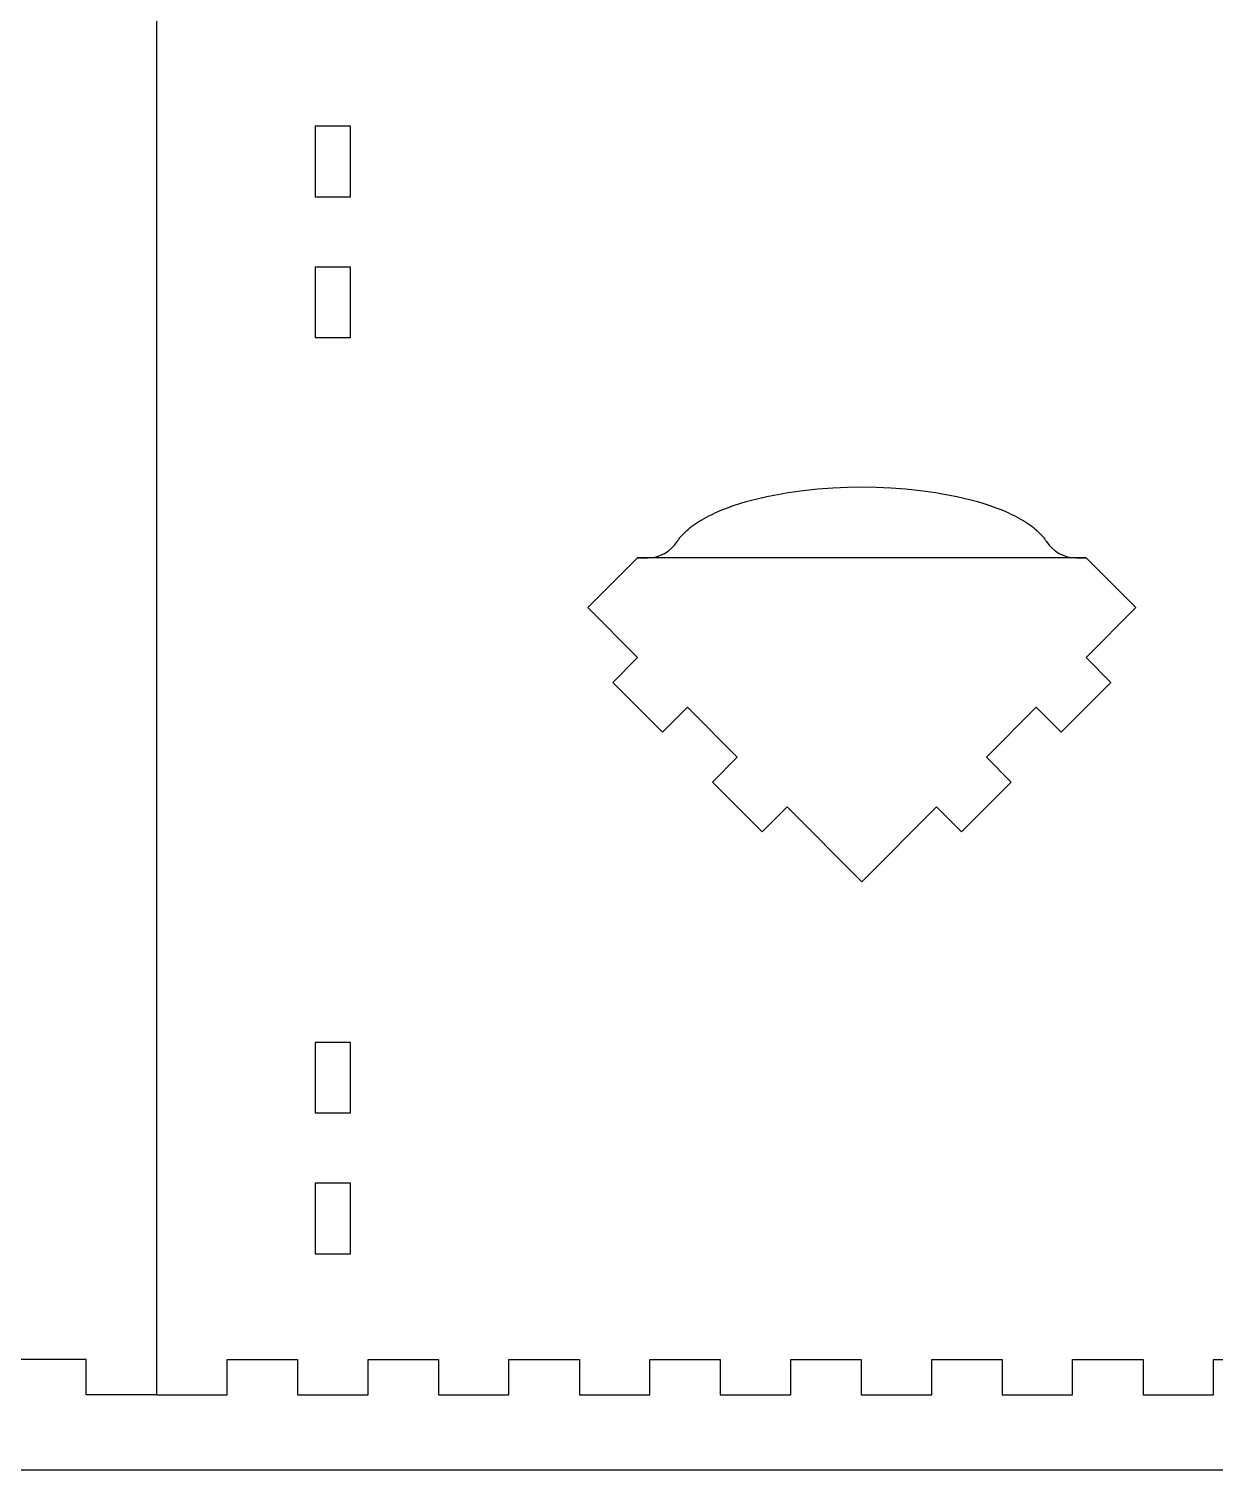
# Model space of a CAD drawing. Header units: millimetres. Extents: x 60913 to 63353, y 9976 to 12528.
# Drawn here: x 62459.3 to 62796.1, y 9976.5 to 10385.5 of the extents above; entities that cross this region are included whole.
import ezdxf

# ---------------------------------------------------------------- set-up
doc = ezdxf.new("R2010")
doc.units = ezdxf.units.MM
doc.header["$MEASUREMENT"] = 0
doc.layers.add('CUT', color=5, linetype='Continuous', true_color=0x0000ff)
doc.layers.add('Default', color=178, linetype='Continuous', true_color=0x000000)

msp = doc.modelspace()

# ---------------------------------------------------------------- linework, layer by layer
at = {"layer": 'CUT'}
for points in [[(62495.58, 10397.88), (62495.58, 9997.88), (62475.58, 9997.88), (62475.58, 10007.88), (62455.58, 10007.88)], [(62495.58, 9997.88), (62515.58, 9997.88), (62515.58, 10007.88), (62535.58, 10007.88), (62535.58, 9997.88), (62555.58, 9997.88), (62555.58, 10007.88), (62575.58, 10007.88), (62575.58, 9997.88), (62595.58, 9997.88), (62595.58, 10007.88), (62615.58, 10007.88), (62615.58, 9997.88), (62635.58, 9997.88), (62635.58, 10007.88), (62655.58, 10007.88), (62655.58, 9997.88), (62675.58, 9997.88), (62675.58, 10007.88), (62695.58, 10007.88), (62695.58, 9997.88), (62715.58, 9997.88), (62715.58, 10007.88), (62735.58, 10007.88), (62735.58, 9997.88), (62755.58, 9997.88), (62755.58, 10007.88), (62775.58, 10007.88), (62775.58, 9997.88), (62795.58, 9997.88), (62795.58, 10007.88), (62815.58, 10007.88)]]:
    msp.add_lwpolyline(points, dxfattribs=at)
for points in [[(62550.58, 10357.88), (62540.58, 10357.88), (62540.58, 10337.88), (62550.58, 10337.88)], [(62550.58, 10317.88), (62540.58, 10317.88), (62540.58, 10297.88), (62550.58, 10297.88)], [(62550.58, 10097.88), (62540.58, 10097.88), (62540.58, 10077.88), (62550.58, 10077.88)], [(62550.58, 10057.88), (62540.58, 10057.88), (62540.58, 10037.88), (62550.58, 10037.88)]]:
    msp.add_lwpolyline(points, close=True, dxfattribs=at)
msp.add_lwpolyline([(62759.39, 10235.39), (62773.53, 10221.25), (62759.39, 10207.11), (62766.46, 10200.04), (62752.32, 10185.89), (62745.25, 10192.97), (62731.11, 10178.82), (62738.18, 10171.75), (62724.03, 10157.61), (62716.96, 10164.68), (62695.75, 10143.47), (62674.54, 10164.68), (62667.47, 10157.61), (62653.32, 10171.75), (62660.39, 10178.82), (62646.25, 10192.97), (62639.18, 10185.89), (62625.04, 10200.04), (62632.11, 10207.11), (62617.97, 10221.25), (62632.11, 10235.39), (62634.92, 10235.39, 0.256614), (62643.36, 10240.03), (62643.49, 10240.23), (62643.62, 10240.42), (62643.76, 10240.62), (62643.91, 10240.82), (62644.06, 10241.02), (62644.21, 10241.21), (62644.38, 10241.41), (62644.55, 10241.61), (62644.9, 10242), (62645.28, 10242.39), (62645.68, 10242.79), (62646.11, 10243.18), (62646.56, 10243.56), (62647.03, 10243.95), (62647.53, 10244.33), (62648.05, 10244.71), (62648.59, 10245.09), (62649.16, 10245.47), (62649.75, 10245.84), (62650.36, 10246.2), (62651, 10246.57), (62651.66, 10246.93), (62652.33, 10247.28), (62653.04, 10247.63), (62654.5, 10248.31), (62656.05, 10248.97), (62657.67, 10249.6), (62659.37, 10250.21), (62661.13, 10250.78), (62662.95, 10251.33), (62664.84, 10251.85), (62666.77, 10252.33), (62668.75, 10252.78), (62670.76, 10253.19), (62672.81, 10253.57), (62674.88, 10253.92), (62679.08, 10254.5), (62683.31, 10254.95), (62687.53, 10255.25), (62691.68, 10255.43), (62695.75, 10255.49), (62699.82, 10255.43), (62703.97, 10255.25), (62708.19, 10254.95), (62712.42, 10254.5), (62716.62, 10253.92), (62718.69, 10253.57), (62720.74, 10253.19), (62722.75, 10252.78), (62724.73, 10252.33), (62726.66, 10251.85), (62728.55, 10251.33), (62730.37, 10250.78), (62732.13, 10250.21), (62733.83, 10249.6), (62735.45, 10248.97), (62737, 10248.31), (62738.46, 10247.63), (62739.16, 10247.28), (62739.84, 10246.93), (62740.5, 10246.57), (62741.14, 10246.2), (62741.75, 10245.84), (62742.34, 10245.47), (62742.91, 10245.09), (62743.45, 10244.71), (62743.97, 10244.33), (62744.47, 10243.95), (62744.94, 10243.56), (62745.39, 10243.18), (62745.82, 10242.79), (62746.22, 10242.39), (62746.6, 10242), (62746.95, 10241.61), (62747.12, 10241.41), (62747.29, 10241.21), (62747.44, 10241.02), (62747.59, 10240.82), (62747.74, 10240.62), (62747.88, 10240.42), (62748.01, 10240.23), (62748.14, 10240.03, 0.256614), (62756.58, 10235.39), (62759.39, 10235.39), (62632.11, 10235.39)], format="xyb", dxfattribs=at)
at = {"layer": 'Default'}
msp.add_lwpolyline([(63352.58, 11196.47), (63352.58, 9976.47), (60912.58, 9976.47), (60912.58, 11196.47)], close=True, dxfattribs=at)

doc.saveas('drawing.dxf')
